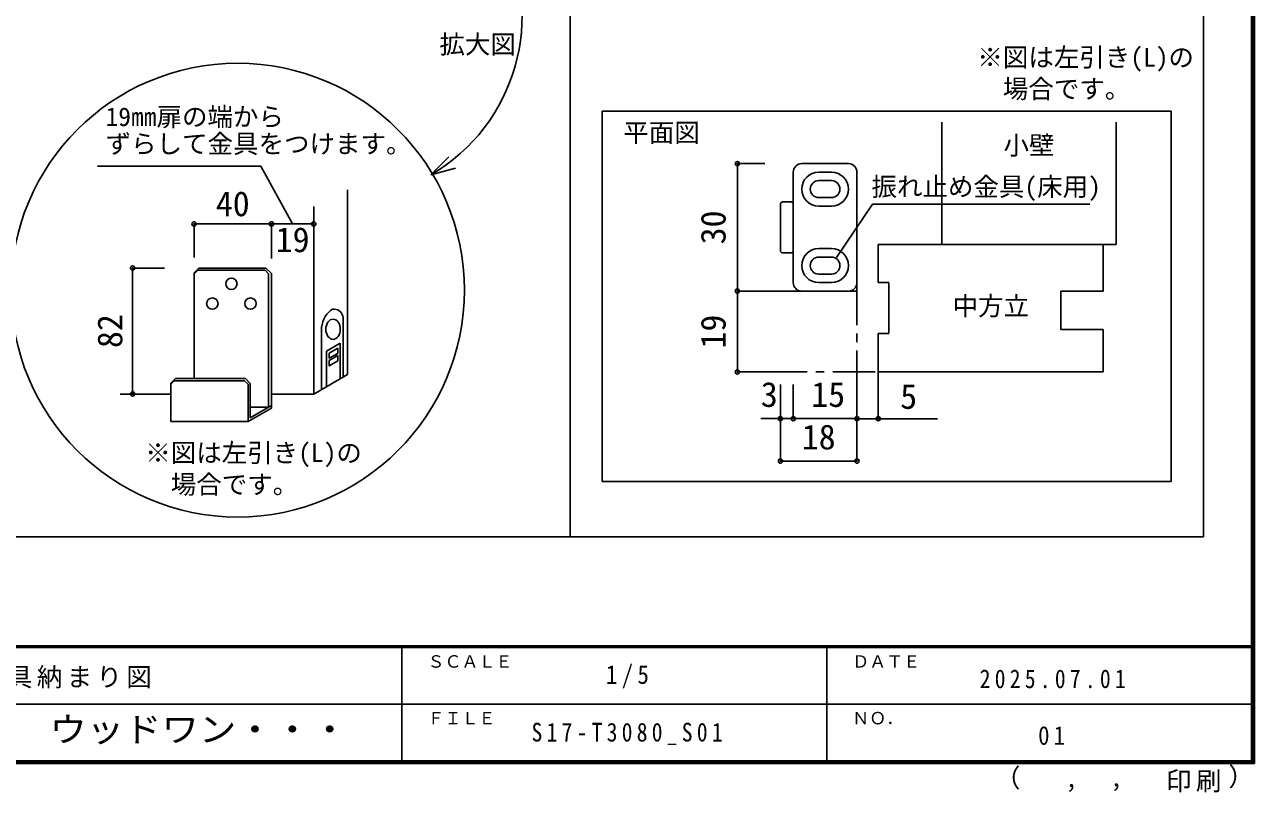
# Model space of a CAD drawing. Units: millimetres at full size, sheet at 1:5, with parts at other scales. Extents: x -973 to 977, y -718 to 696.
# Drawn here: x 253 to 977, y -718 to -266 of the extents above; entities that cross this region are included whole.
import ezdxf
from ezdxf.enums import TextEntityAlignment as Align

# ---------------------------------------------------------------- set-up
doc = ezdxf.new("R2010")
doc.units = ezdxf.units.MM
doc.header["$LTSCALE"] = 5
doc.header["$PDMODE"] = 32
doc.header["$PDSIZE"] = 2.5
doc.linetypes.add('CHAIN1', pattern=[8, 5, -1, 1, -1])
for name, color, linetype in [('0-6_扉', 6, 'Continuous'), ('0-7_金物', 7, 'Continuous'), ('0-A_文字', 7, 'Continuous'), ('0-B_寸法', 7, 'Continuous'), ('1-3_仕上', 2, 'Continuous'), ('1-4_枠', 3, 'Continuous'), ('1-7_金物', 7, 'Continuous'), ('1-A_文字', 7, 'Continuous'), ('1-B_寸法', 7, 'Continuous'), ('F-1_枠', 6, 'Continuous'), ('F-A_文字', 7, 'Continuous')]:
    doc.layers.add(name, color=color, linetype=linetype)
doc.styles.add('ＭＳ ゴシック', font='')
doc.styles.get('ＭＳ ゴシック').set_extended_font_data('MS Gothic')

msp = doc.modelspace()

# ---------------------------------------------------------------- linework, layer by layer
at = {"layer": '0-6_扉', "color": 3}
for p, q in [((442.968, -472.026), (442.968, -363.412)), ((423.095, -483.5), (442.968, -472.026)), ((338.874, -483.5), (309.042, -483.5))]:
    msp.add_line(p, q, dxfattribs=at)
at = {"layer": '0-6_扉', "color": 7}
for p, q in [((355.458, -409.438), (352.651, -412.246)), ((354.772, -410.733), (352.651, -412.854)), ((352.651, -474.366), (352.651, -412.246)), ((355.458, -409.438), (394.943, -409.438)), ((394.943, -409.438), (398.196, -412.691)), ((396.528, -412.854), (396.528, -491.209)), ((398.196, -491.74), (398.196, -412.691)), ((440.391, -438.65), (440.391, -473.513)), ((427.643, -444.96), (427.643, -480.873)), ((430.485, -458.306), (438.52, -453.667)), ((438.52, -453.667), (438.52, -474.594)), ((430.485, -458.306), (430.485, -479.233)), ((432.203, -459.407), (437.25, -456.492)), ((432.203, -463.848), (437.25, -460.934)), ((437.25, -456.492), (437.25, -459.579)), ((437.25, -460.934), (437.25, -464.02)), ((338.874, -477.174), (341.682, -474.366)), ((338.874, -477.782), (340.995, -475.661)), ((338.874, -499.694), (338.874, -477.174)), ((340.995, -475.661), (382.298, -475.661)), ((341.682, -474.366), (382.834, -474.366)), ((382.298, -475.661), (384.419, -477.782)), ((382.834, -474.366), (385.713, -477.246)), ((384.419, -499.694), (384.419, -477.782)), ((398.196, -491.74), (384.419, -499.694)), ((396.528, -491.209), (385.713, -491.209)), ((384.419, -499.694), (338.874, -499.694))]:
    msp.add_line(p, q, dxfattribs=at)
at = {"layer": '0-6_扉', "color": 3}
msp.add_lwpolyline([(423.095, -373.252), (423.095, -483.5), (398.196, -483.5)], dxfattribs=at)
at = {"layer": '0-6_扉', "color": 7}
for points in [[(354.772, -410.733), (394.407, -410.733), (396.528, -412.854)], [(432.203, -459.407), (432.203, -462.493), (437.25, -459.579)], [(432.203, -463.848), (432.203, -466.934), (437.25, -464.02)], [(398.196, -490.246), (385.713, -497.453), (385.713, -477.246)]]:
    msp.add_lwpolyline(points, dxfattribs=at)
for centre in [(374.59, -418.649), (363.388, -430.311), (385.791, -430.311)]:
    msp.add_circle(centre, 3.355, dxfattribs=at)
for centre, radius, start, end in [((441.931, -445.485), 14.298, 127.57436, 182.10384), ((435.042, -436.531), 3, 84.92261, 127.57436), ((434.812, -439.119), 5.599, 4.8123, 84.92261)]:
    msp.add_arc(centre, radius, start, end, dxfattribs=at)
msp.add_ellipse((434.425, -445.414), major_axis=(0, 5.951), ratio=0.714286, dxfattribs=at)
at = {"layer": '0-7_金物'}
for p, q in [((592.791, -317.079), (927.65, -317.079)), ((592.791, -534.979), (592.791, -317.079)), ((927.65, -317.079), (927.65, -534.979)), ((927.65, -534.979), (592.791, -534.979))]:
    msp.add_line(p, q, dxfattribs=at)
at = {"layer": '0-A_文字', "color": 3}
for p, q in [((573.927, -567.5), (573.927, 61.633)), ((946.639, -567.5), (946.639, 61.633)), ((201.215, -567.5), (946.639, -567.5))]:
    msp.add_line(p, q, dxfattribs=at)
at = {"layer": '0-A_文字', "color": 4}
for p, q in [((491.935, -354.637), (502.489, -343.979)), ((391.986, -349.472), (295.702, -349.472)), ((410.645, -383.418), (391.986, -349.472)), ((491.935, -354.637), (506.405, -350.684)), ((730.648, -403.178), (751.872, -371.811)), ((751.872, -371.811), (879.86, -371.811))]:
    msp.add_line(p, q, dxfattribs=at)
at = {"layer": '0-A_文字'}
msp.add_circle((378.268, -422.391), 133.457, dxfattribs=at)
at = {"layer": '0-A_文字', "color": 4}
msp.add_arc((437.249, -260.979), 108.455, 300.27986, 27.91074, dxfattribs=at)
at = {"layer": '0-B_寸法', "color": 4}
for p, q in [((352.651, -383.418), (352.651, -403.246)), ((423.095, -383.418), (352.651, -383.418)), ((398.196, -383.418), (398.196, -403.691)), ((316.458, -409.438), (335.171, -409.438)), ((316.458, -483.5), (316.458, -409.438)), ((316.458, -483.5), (335.171, -483.5))]:
    msp.add_line(p, q, dxfattribs=at)
at = {"layer": '0-B_寸法'}
for p in [(352.651, -383.418), (398.196, -383.418), (423.095, -383.418), (316.458, -409.438), (316.458, -483.5)]:
    msp.add_point(p, dxfattribs=at)
at = {"layer": '1-3_仕上', "color": 7}
msp.add_line((816.804, -395.479), (887.741, -395.479), dxfattribs=at)
at = {"layer": '1-4_枠', "color": 7}
msp.add_line((895.241, -323.529), (895.241, -395.479), dxfattribs=at)
at = {"layer": '1-4_枠'}
for p, q in [((755.241, -417.979), (755.241, -395.479)), ((887.741, -395.479), (755.241, -395.479)), ((761.491, -417.979), (755.241, -417.979)), ((761.491, -447.979), (761.491, -417.979)), ((862.741, -445.479), (862.741, -422.979)), ((761.491, -447.979), (755.241, -447.979)), ((755.241, -447.979), (755.241, -470.479)), ((862.741, -445.479), (887.741, -445.479)), ((887.741, -445.479), (887.741, -470.479)), ((887.741, -470.479), (755.241, -470.479))]:
    msp.add_line(p, q, dxfattribs=at)
at = {"layer": '1-4_枠', "color": 4, "linetype": 'CHAIN1'}
for p, q in [((742.741, -417.979), (742.741, -477.979)), ((688.537, -422.979), (742.741, -422.979)), ((688.537, -470.479), (755.241, -470.479)), ((755.241, -477.979), (755.241, -470.479))]:
    msp.add_line(p, q, dxfattribs=at)
at = {"layer": '1-4_枠', "color": 7}
msp.add_lwpolyline([(792.741, -323.529), (792.741, -395.479), (895.241, -395.479)], dxfattribs=at)
at = {"layer": '1-4_枠'}
msp.add_lwpolyline([(862.741, -422.979), (887.741, -422.979), (887.741, -395.479)], dxfattribs=at)
at = {"layer": '1-7_金物'}
for p, q in [((705.241, -417.979), (705.241, -352.979)), ((710.241, -347.979), (737.741, -347.979)), ((727.741, -352.979), (720.241, -352.979)), ((742.741, -417.979), (742.741, -352.979)), ((727.741, -357.979), (720.241, -357.979)), ((720.241, -367.979), (727.741, -367.979)), ((697.741, -399.229), (697.741, -371.729)), ((703.991, -370.479), (698.991, -370.479)), ((727.741, -372.979), (720.241, -372.979)), ((720.241, -397.979), (727.741, -397.979)), ((703.991, -400.479), (698.991, -400.479)), ((727.741, -402.979), (720.241, -402.979)), ((720.241, -412.979), (727.741, -412.979)), ((720.241, -417.979), (727.741, -417.979)), ((737.741, -422.979), (710.241, -422.979))]:
    msp.add_line(p, q, dxfattribs=at)
for centre, radius, start, end in [((710.241, -352.979), 5, 90, 180), ((720.241, -362.979), 10, 90, 270), ((727.741, -362.979), 10, 270, 90), ((737.741, -352.979), 5, 0, 90), ((720.241, -362.979), 5, 90, 270), ((727.741, -362.979), 5, 270, 90), ((698.991, -371.729), 1.25, 90, 180), ((703.991, -371.729), 1.25, 0, 90), ((720.241, -407.979), 10, 90, 270), ((727.741, -407.979), 10, 270, 90), ((698.991, -399.229), 1.25, 180, 270), ((703.991, -399.229), 1.25, 270, 0), ((720.241, -407.979), 5, 90, 270), ((727.741, -407.979), 5, 270, 90), ((710.241, -417.979), 5, 180, 270), ((737.741, -417.979), 5, 270, 0)]:
    msp.add_arc(centre, radius, start, end, dxfattribs=at)
at = {"layer": '1-B_寸法', "color": 4}
for p, q in [((672.358, -347.979), (688.537, -347.979)), ((672.358, -422.979), (672.358, -347.979)), ((672.358, -422.979), (688.537, -422.979)), ((672.358, -422.979), (672.358, -470.479)), ((672.358, -470.479), (688.537, -470.479)), ((697.741, -497.979), (697.741, -477.979)), ((705.241, -497.979), (705.241, -477.979)), ((742.741, -522.979), (742.741, -477.979)), ((755.241, -477.979), (755.241, -497.995)), ((686.176, -497.979), (705.241, -497.979)), ((697.741, -522.979), (697.741, -497.979)), ((705.241, -497.979), (742.741, -497.979)), ((742.741, -497.995), (790.119, -497.995)), ((697.741, -522.979), (742.741, -522.979))]:
    msp.add_line(p, q, dxfattribs=at)
at = {"layer": '1-B_寸法'}
for p in [(672.358, -347.979), (672.358, -422.979), (672.358, -470.479), (697.741, -497.979), (705.241, -497.979), (742.741, -497.979), (742.741, -497.995), (755.241, -497.995), (697.741, -522.979), (742.741, -522.979)]:
    msp.add_point(p, dxfattribs=at)
at = {"layer": 'F-1_枠'}
for p, q in [((974.986, 695.833), (974.986, -700.833)), ((975.82, 695.833), (975.82, -700.833)), ((976.653, 695.833), (976.653, -700.833)), ((976.653, -631.667), (-973.347, -631.667)), ((976.653, -632.5), (-973.347, -632.5)), ((474.986, -632.5), (474.986, -699.167)), ((724.986, -632.5), (724.986, -699.167)), ((1.653, -665.833), (974.986, -665.834)), ((976.653, -699.167), (-973.347, -699.167)), ((976.653, -700), (-973.347, -700)), ((976.653, -700.833), (-973.347, -700.833))]:
    msp.add_line(p, q, dxfattribs=at)

# ---------------------------------------------------------------- texts
at = {"layer": '0-A_文字', "style": 'ＭＳ ゴシック'}
for s, p in [('拡大図', (497.017, -286.549)), ('平面図', (605.233, -338.556)), ('小壁', (828.991, -345.987)), ('中方立', (798.991, -440.479))]:
    msp.add_text(s, height=11, dxfattribs=at).set_placement(p, align=Align.BOTTOM_LEFT)
at = {"layer": '0-B_寸法', "style": 'ＭＳ ゴシック'}
for s, height, p in [('※図は左引き(L)の', 11, (813.589, -294.218)), ('\u3000場合です。', 11, (813.589, -312.799)), ('19㎜扉の端から', 11, (300.547, -329.198)), ('ずらして金具をつけます。', 11, (300.547, -345.092)), ('40', 14.66, (365.423, -383.304)), ('19', 14.66, (400.645, -404.435)), ('※図は左引き(L)の', 11, (323.893, -526.876)), ('\u3000場合です。', 11, (323.893, -545.457))]:
    msp.add_text(s, height=height, dxfattribs=at).set_placement(p, align=Align.BOTTOM_LEFT)
msp.add_text('82', height=14.66, rotation=90, dxfattribs=at).set_placement((314.799, -456.469), align=Align.BOTTOM_LEFT)
at = {"layer": '1-A_文字', "style": 'ＭＳ ゴシック'}
msp.add_text('振れ止め金具(床用)', height=11, dxfattribs=at).set_placement((751.277, -370.311), align=Align.BOTTOM_LEFT)
at = {"layer": '1-B_寸法', "style": 'ＭＳ ゴシック'}
for s, p in [('30', (669.858, -395.479)), ('19', (669.858, -456.729))]:
    msp.add_text(s, height=14.66, rotation=90, dxfattribs=at).set_placement(p, align=Align.BOTTOM_LEFT)
for s, p in [('3', (686.176, -495.479)), ('15', (715.866, -495.479)), ('5', (768.209, -496.607)), ('18', (710.241, -520.479))]:
    msp.add_text(s, height=14.66, dxfattribs=at).set_placement(p, align=Align.BOTTOM_LEFT)
at = {"layer": 'F-A_文字', "style": 'ＭＳ ゴシック'}
for s, height, p in [('ＳＣＡＬＥ', 7.331, (489.986, -646.667)), ('ＤＡＴＥ', 7.331, (739.986, -646.667)), ('ＦＩＬＥ', 7.331, (489.986, -680)), ('ＮＯ．', 7.331, (739.986, -680.001)), ('（', 11, (823.992, -718.052)), ('）', 11, (961.387, -717.355)), (',', 11, (865.199, -718.052)), (',', 11, (891.686, -717.588))]:
    msp.add_text(s, height=height, dxfattribs=at).set_placement(p, align=Align.BOTTOM_LEFT)
at = {"layer": 'F-A_文字', "style": 'ＭＳ ゴシック', "width": 1.1}
msp.add_text('ウッドワン・・・', height=14.66, dxfattribs=at).set_placement((267.486, -692.5), align=Align.BOTTOM_LEFT)
at = {"layer": 'F-A_文字', "char_height": 11, "attachment_point": 7, "style": 'ＭＳ ゴシック'}
for s, insert in [('\\T1.17;建具納まり図', (224.986, -656.667)), ('\\T1.38;\\W0.9;1/5', (594.986, -656.667)), ('\\T1.39;\\W0.85;2025.07.01', (814.986, -656.667)), ('\\T1.39;\\W0.85;S17-T3080_S01', (551.236, -690.001)), ('\\T1.36;\\W0.9;01', (849.361, -690.001)), ('\\T1.17;印刷', (924.678, -717.82))]:
    msp.add_mtext(s, dxfattribs=dict(at, insert=insert))

doc.saveas('drawing.dxf')
